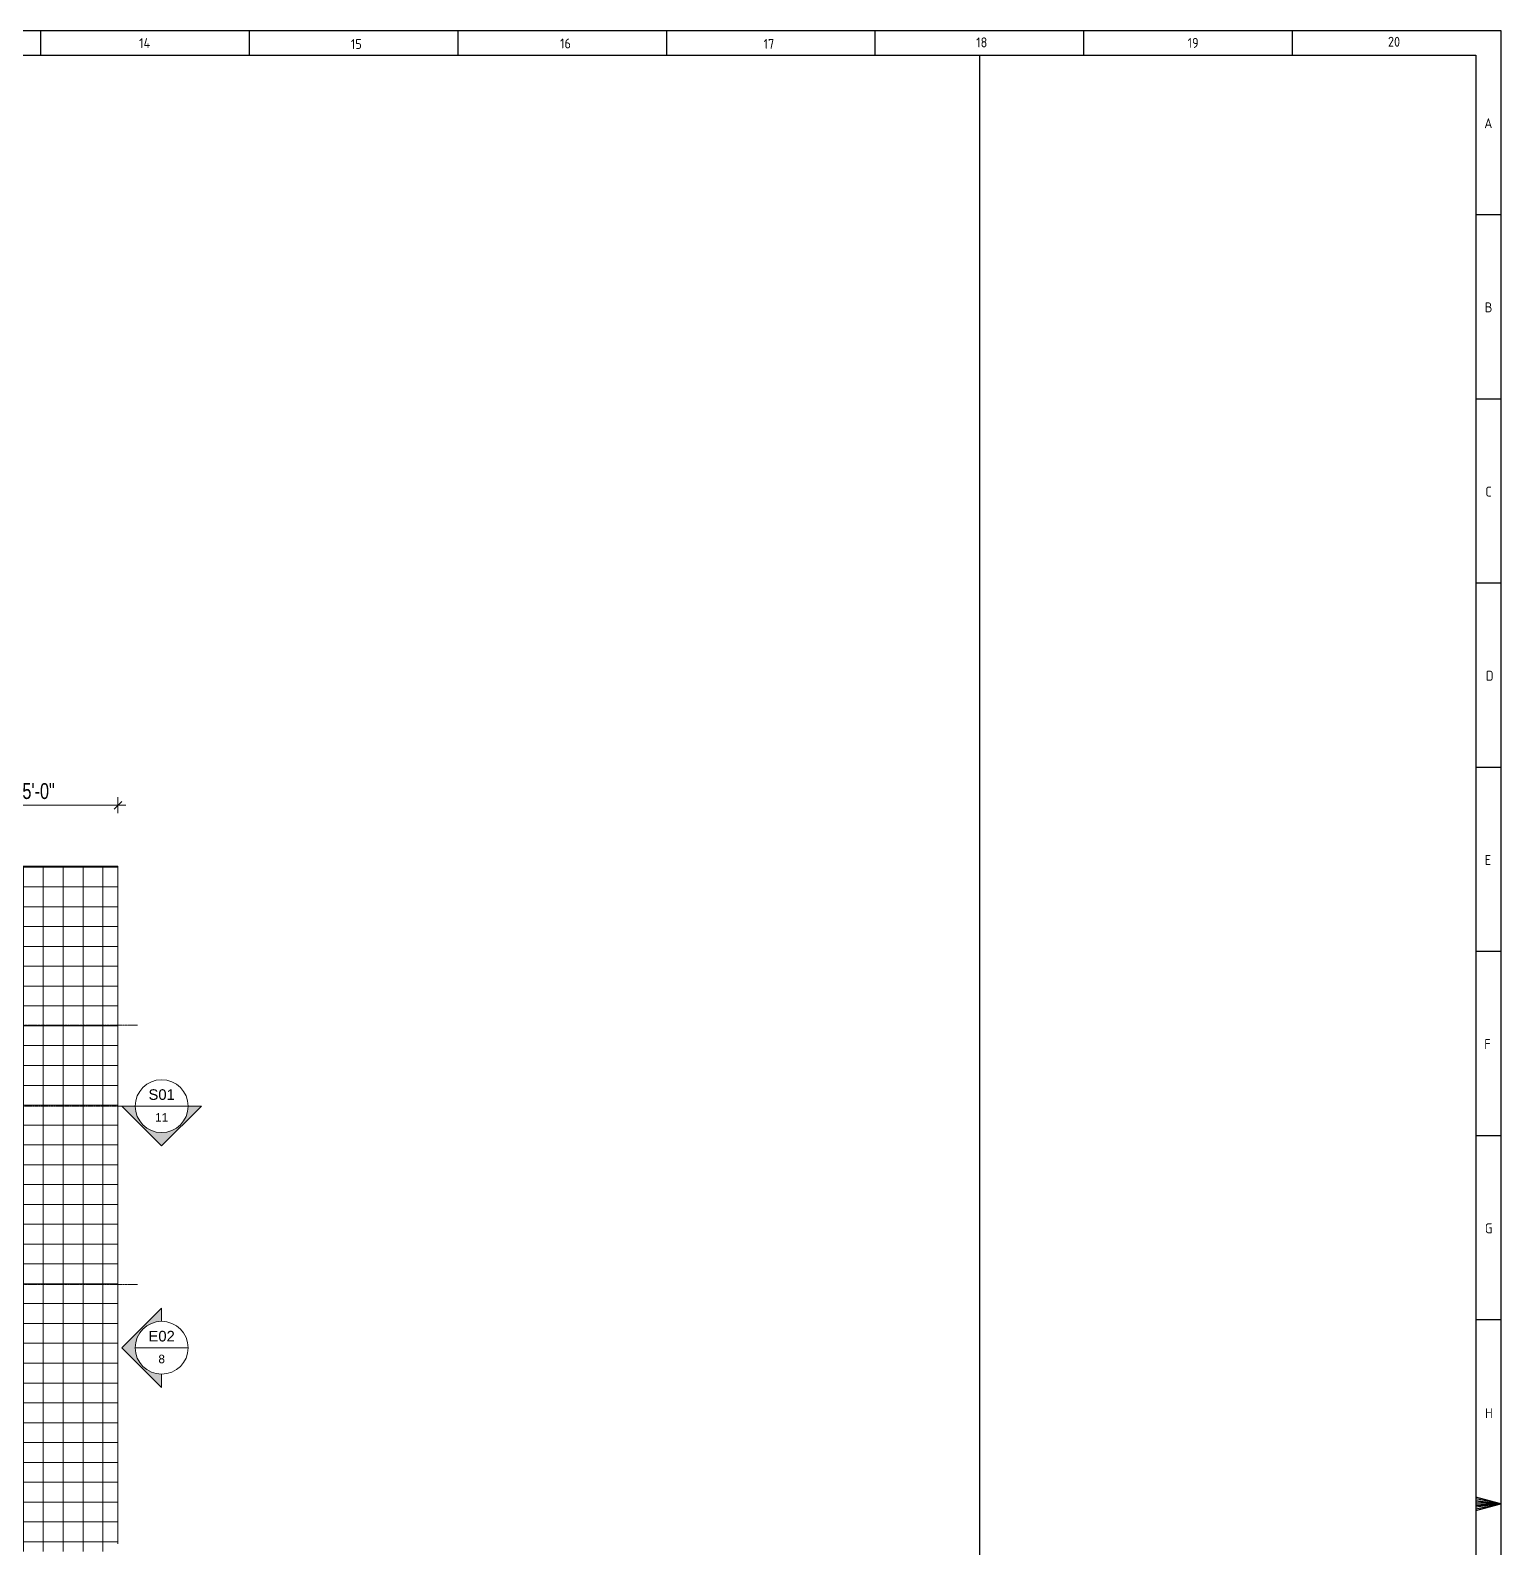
# Model space of a CAD drawing. Header units: inches. Extents: x 985 to 11353, y 526 to 2181.
# Drawn here: x 9020 to 9576, y 1608 to 2181 of the extents above; entities that cross this region are included whole.
import ezdxf
from ezdxf.enums import TextEntityAlignment as Align

# ---------------------------------------------------------------- set-up
doc = ezdxf.new("R2010")
doc.units = ezdxf.units.IN
doc.header["$MEASUREMENT"] = 0
doc.linetypes.add('ACAD_ISO12W100', pattern=[21, 12, -3, 0, -3, 0, -3])
doc.linetypes.add('PHANTOMX2', pattern=[5, 2.5, -0.5, 0.5, -0.5, 0.5, -0.5])
doc.layers.add('CABLE ROUTE FOR TOTAL PLANE-EMBED 2_DWG$0$SILICAGEL BORDER', color=7, linetype='Continuous')
for name, color, linetype, lineweight in [('Dimension', 22, 'Continuous', 13), ('Elevation Marker', 252, 'Continuous', 15), ('grid', 9, 'Continuous', 13), ('HACTH', 8, 'Continuous', 9), ('railing', 232, 'Continuous', 15)]:
    doc.layers.add(name, color=color, linetype=linetype, lineweight=lineweight)
doc.styles.add('Arial', font='arial.ttf')
doc.styles.get("Standard").update_dxf_attribs({"font": 'isocp3.shx'})
doc.styles.add('Swiss721', font='swisscl.ttf')
doc.dimstyles.new('DIM08', dxfattribs={"dimtxt": 8, "dimasz": 4, "dimexe": 4, "dimexo": 0, "dimgap": 3, "dimtad": 1, "dimdec": 1, "dimzin": 3, "dimdsep": 46, "dimlunit": 4, "dimtxsty": 'Swiss721', "dimblk": 'ARCHTICK', "dimcen": 0, "dimdle": 4, "dimclrd": 256, "dimclre": 256, "dimclrt": 256, "dimadec": 0, "dimazin": 0, "dimtfac": 1, "dimtdec": 1, "dimtofl": 0, "dimtmove": 0, "dimatfit": 3, "dimldrblk": 'ARCHTICK', "dimfxl": 4, "dimfxlon": 1, "dimtfill": 1, "dimtolj": 1, "dimtzin": 0, "dimlwd": 9, "dimlwe": 9, "dimarcsym": 0})

# ---------------------------------------------------------------- blocks, each defined once
blk = doc.blocks.new('_ArchTick')
at = {"color": 0, "linetype": 'ByBlock', "const_width": 0.15}
blk.add_lwpolyline([(-0.5, -0.5), (0.5, 0.5)], dxfattribs=at)
blk = doc.blocks.new('*D423')
at = {"layer": 'Defpoints', "color": 0, "transparency": 16777216}
for p in [(9053.57, 1888.36), (8993.56, 1865.29), (9053.57, 1865.29)]:
    blk.add_point(p, dxfattribs=at)
at = {"layer": 'Dimension', "lineweight": 9, "transparency": 16777216}
for p, q in [((8990.56, 1888.36), (9056.57, 1888.36)), ((8993.56, 1885.36), (8993.56, 1891.36)), ((9053.57, 1885.36), (9053.57, 1891.36))]:
    blk.add_line(p, q, dxfattribs=at)
at = {"layer": 'Dimension', "lineweight": 9, "transparency": 16777216, "xscale": 3, "yscale": 3, "zscale": 3, "rotation": 180}
blk.add_blockref('_ArchTick', (8993.56, 1888.36), dxfattribs=at)
at = {"layer": 'Dimension', "lineweight": 9, "transparency": 16777216, "xscale": 3, "yscale": 3, "zscale": 3}
blk.add_blockref('_ArchTick', (9053.57, 1888.36), dxfattribs=at)
at = {"layer": 'Dimension', "transparency": 16777216, "insert": (9023.57, 1893.68), "char_height": 6, "attachment_point": 5, "style": 'Swiss721', "bg_fill": 3, "box_fill_scale": 1.25, "bg_fill_color": 256, "bg_fill_true_color": 13158600, "bg_fill_transparency": 0}
blk.add_mtext('\\A1;5\'-0"', dxfattribs=at)
blk = doc.blocks.new('240A1')
at = {"color": 0, "lineweight": -3}
for p, q in [((1045821.62, 286840.35), (1045821.62, 286835.35)), ((1045863.67, 286840.35), (1045863.67, 286835.35)), ((1045905.72, 286840.35), (1045905.72, 286835.35)), ((1045947.77, 286840.35), (1045947.77, 286835.35)), ((1045989.82, 286840.35), (1045989.82, 286835.35)), ((1046031.87, 286840.35), (1046031.87, 286835.35)), ((1046073.92, 286840.35), (1046073.92, 286835.35)), ((1046110.97, 286803.22), (1046115.97, 286803.22)), ((1046110.97, 286766.1), (1046115.97, 286766.1)), ((1046110.97, 286728.97), (1046115.97, 286728.97)), ((1046110.97, 286691.85), (1046115.97, 286691.85)), ((1046110.97, 286654.72), (1046115.97, 286654.72)), ((1046110.97, 286617.6), (1046115.97, 286617.6)), ((1046110.97, 286580.47), (1046115.97, 286580.47)), ((1046110.97, 286543.35), (1046115.97, 286543.35))]:
    blk.add_line(p, q, dxfattribs=at)
at = {"lineweight": -3}
blk.add_line((1046010.97, 286362.35), (1046010.97, 286835.35), dxfattribs=at)
at = {"color": 5, "lineweight": -3}
blk.add_lwpolyline([(1045274.97, 286840.35), (1046115.97, 286840.35), (1046115.97, 286246.35), (1045274.97, 286246.35)], close=True, dxfattribs=at)
at = {"color": 0, "lineweight": -3}
blk.add_lwpolyline([(1045279.97, 286835.35), (1046110.97, 286835.35), (1046110.97, 286251.35), (1045279.97, 286251.35)], close=True, dxfattribs=at)
at = {"lineweight": -3}
blk.add_lwpolyline([(1046115.97, 286543.35), (1046110.97, 286544.69), (1046110.97, 286542.01), (1046115.97, 286543.35), (1046110.97, 286544.35), (1046110.97, 286544.02), (1046115.97, 286543.35), (1046110.97, 286543.68), (1046110.97, 286543.01), (1046115.97, 286543.35), (1046110.97, 286542.68), (1046110.97, 286542.34), (1046115.97, 286543.35)], dxfattribs=at)
at = {"lineweight": -3, "char_height": 2, "attachment_point": 1}
for s, insert in [('14', (1045841.46, 286838.77)), ('18', (1046010.22, 286838.92)), ('19', (1046052.85, 286838.81)), ('20', (1046093.24, 286839.05)), ('15', (1045884.16, 286838.59)), ('16', (1045926.33, 286838.71)), ('17', (1045967.36, 286838.61)), ('A', (1046112.67, 286822.63)), ('B', (1046112.77, 286785.51)), ('C', (1046112.88, 286748.38)), ('D', (1046112.98, 286711.26)), ('E', (1046112.76, 286674.13)), ('F', (1046112.65, 286637.01)), ('G', (1046112.79, 286599.88)), ('H', (1046112.81, 286562.62))]:
    blk.add_mtext_dynamic_manual_height_columns(s, width=2, gutter_width=1, heights=[0], dxfattribs=dict(at, insert=insert))

msp = doc.modelspace()

# ---------------------------------------------------------------- hatches: boundary and pattern name
at = {"layer": 'Elevation Marker'}
h = msp.add_hatch(color=256, dxfattribs=at)
h.dxf.hatch_style = 1
edge = h.paths.add_edge_path()
edge.add_line((9080.09, 1774.64), (9085.09, 1774.64))
edge.add_line((9085.09, 1774.64), (9070.09, 1759.64))
edge.add_line((9070.09, 1759.64), (9055.09, 1774.64))
edge.add_line((9055.09, 1774.64), (9060.09, 1774.64))
edge.add_ellipse((9070.09, 1774.64), major_axis=(7.07, 7.07), ratio=1, start_angle=135, end_angle=225)
edge.add_ellipse((9070.09, 1774.64), major_axis=(-7.07, 7.07), ratio=1, start_angle=135, end_angle=225)
h = msp.add_hatch(color=256, dxfattribs=at)
h.dxf.hatch_style = 1
edge = h.paths.add_edge_path()
edge.add_line((9070.09, 1673.34), (9070.09, 1668.34))
edge.add_line((9070.09, 1668.34), (9055.09, 1683.34))
edge.add_line((9055.09, 1683.34), (9070.09, 1698.34))
edge.add_line((9070.09, 1698.34), (9070.09, 1693.34))
edge.add_ellipse((9070.09, 1683.34), major_axis=(7.07, -7.07), ratio=1, start_angle=135, end_angle=225)
edge.add_ellipse((9070.09, 1683.34), major_axis=(7.07, 7.07), ratio=1, start_angle=135, end_angle=225)

# ---------------------------------------------------------------- linework, layer by layer
at = {"layer": 'Elevation Marker', "linetype": 'ACAD_ISO12W100', "ltscale": 0.02}
msp.add_line((9055.09, 1774.64), (8302.37, 1774.64), dxfattribs=at)
at = {"layer": 'Elevation Marker'}
for p, q in [((9070.09, 1759.64), (9055.09, 1774.64)), ((9060.09, 1774.64), (9055.09, 1774.64)), ((9085.09, 1774.64), (9070.09, 1759.64)), ((9085.09, 1774.64), (9080.09, 1774.64)), ((9055.09, 1683.34), (9070.09, 1698.34)), ((9070.09, 1693.34), (9070.09, 1698.34)), ((9070.09, 1668.34), (9055.09, 1683.34)), ((9070.09, 1668.34), (9070.09, 1673.34))]:
    msp.add_line(p, q, dxfattribs=at)
at = {"layer": 'Elevation Marker', "linetype": 'ByBlock'}
for p, q in [((9080.09, 1774.64), (9060.09, 1774.64)), ((9060.09, 1774.64), (9080.09, 1774.64)), ((9080.09, 1683.34), (9060.09, 1683.34)), ((9060.09, 1683.34), (9080.09, 1683.34))]:
    msp.add_line(p, q, dxfattribs=at)
at = {"layer": 'Elevation Marker', "extrusion": (0, 0, -1)}
for centre in [(9070.09, 1774.64), (9070.09, 1683.34)]:
    msp.add_ellipse(centre, major_axis=(-7.07, 7.07), ratio=1, start_param=5.497787, end_param=11.780972, dxfattribs=at)
at = {"layer": 'grid', "linetype": 'PHANTOMX2', "ltscale": 0.2}
for p, q in [((9061.02, 1805.28), (8292.32, 1805.28)), ((9061.02, 1707.29), (8292.32, 1707.29))]:
    msp.add_line(p, q, dxfattribs=at)
at = {"layer": 'railing', "ltscale": 20}
msp.add_lwpolyline([(8647.06, 1865.29), (8998.56, 1865.29), (9053.57, 1865.29), (9053.57, 1609.28)], dxfattribs=at)

# ---------------------------------------------------------------- texts
at = {"layer": 'Elevation Marker', "style": 'Arial'}
for tag, text, height, p in [('S01', 'De-A', 4, (9070.09, 1781.01)), ('11', 'IN-201', 3.2, (9070.09, 1771.99)), ('E02', 'De-A', 4, (9070.09, 1689.71)), ('8', 'IN-201', 3.2, (9070.09, 1680.68))]:
    msp.add_attdef(tag, text=text, height=height, dxfattribs=at).set_placement(p, align=Align.TOP_CENTER)

# ---------------------------------------------------------------- next in the draw order: dimensions: what is measured, and where the dimension line sits
at = {"layer": 'Dimension'}
dim = msp.add_linear_dim(base=(9053.57, 1888.36), p1=(8993.56, 1865.29), p2=(9053.57, 1865.29), angle=180, dimstyle='DIM08', override={"dimscale": 0.75, "dimarcsym": 1}, dxfattribs=at)
dim.commit()
dim.dimension.update_dxf_attribs({"geometry": '*D423', "text_midpoint": (9023.57, 1893.68)})

# ---------------------------------------------------------------- next in the draw order: hatches: boundary and pattern name
at = {"layer": 'HACTH', "ltscale": 10}
h = msp.add_hatch(dxfattribs=at)
h.set_pattern_fill('ANSI37', color=256, scale=60, angle=45, style=0)
h.set_pattern_definition([(90, (-131187.144, -169930.0044), (-7.5, 1e-15), []), (180, (-131187.144, -169930.0044), (-1e-15, -7.5), [])])
h.paths.add_polyline_path([(8998.56, 1810.28), (8998.56, 1798.28), (8998.56, 1791.28), (9016.56, 1791.28), (9016.56, 1721.28), (8998.56, 1721.28), (8998.56, 1695.28), (9016.56, 1695.28), (9016.56, 1625.28), (8998.56, 1625.28), (8998.56, 1606.28), (9053.57, 1606.28), (9053.57, 1865.29), (8998.56, 1865.29), (8647.06, 1865.29), (8647.06, 1810.28), (8658.32, 1810.28), (8658.32, 1828.28), (8728.32, 1828.28), (8728.32, 1810.28), (8752.56, 1810.28), (8752.56, 1828.28), (8822.56, 1828.28), (8822.56, 1810.28), (8832.56, 1810.28), (8887.4, 1810.28), (8887.4, 1828.28), (8957.4, 1828.28), (8957.4, 1810.28), (8986.56, 1810.28)])
h.paths.add_polyline_path([(8514.56, 1810.28), (8514.56, 1865.29), (8329.56, 1865.29), (8329.56, 1810.28), (8389.56, 1810.28), (8401.56, 1810.28)])

# ---------------------------------------------------------------- next in the draw order: block references
at = {"layer": 'CABLE ROUTE FOR TOTAL PLANE-EMBED 2_DWG$0$SILICAGEL BORDER', "color": 7, "xscale": 1.875, "yscale": 1.875, "zscale": 1.875}
msp.add_blockref('240A1', (-1951891.19, -535644.44), dxfattribs=at)

doc.saveas('drawing.dxf')
